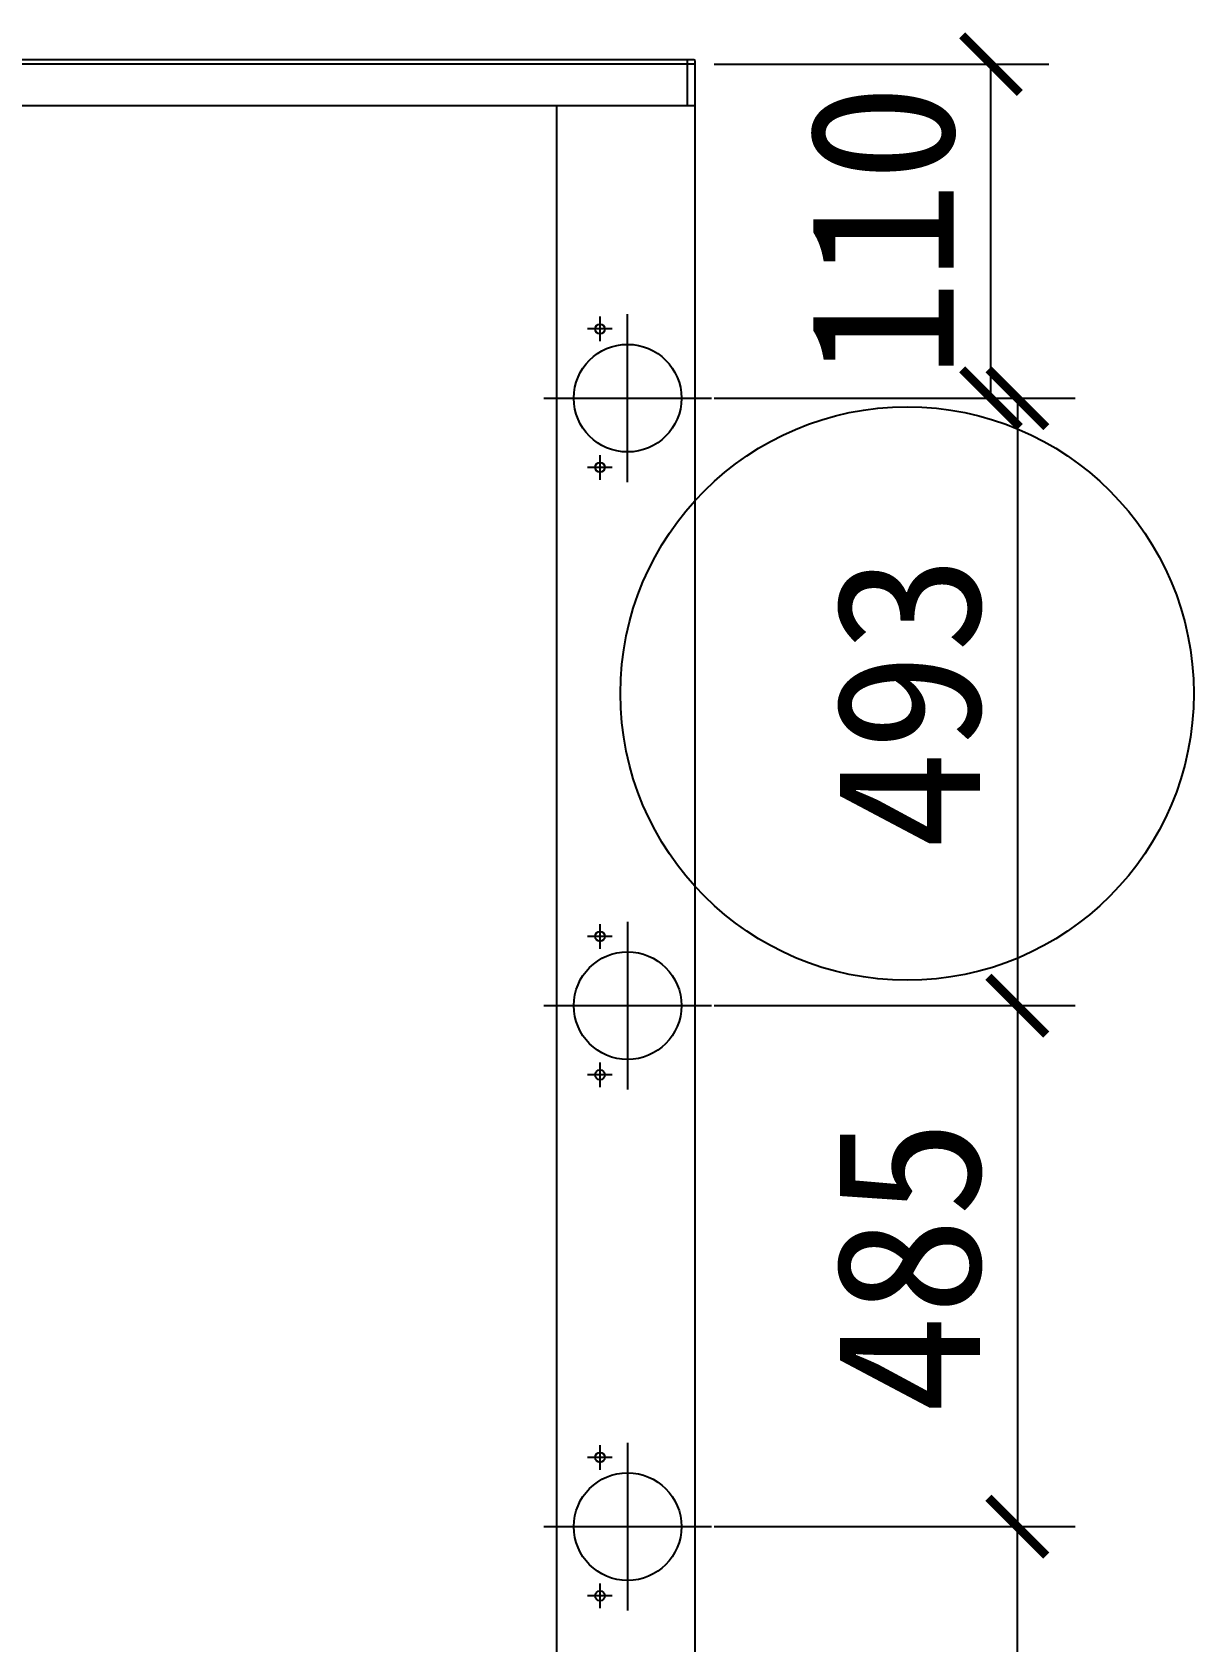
# Model space of a CAD drawing. Header units: millimetres. Extents: x -44117 to 256353, y -2095463 to 65325.
# Drawn here: x 115895.4 to 116096.6, y -873214.7 to -872936 of the extents above; entities that cross this region are included whole.
import ezdxf

# ---------------------------------------------------------------- set-up
doc = ezdxf.new("R2010")
doc.units = ezdxf.units.MM
doc.header["$LTSCALE"] = 10
doc.dimstyles.new('ISO-25', dxfattribs={"dimtxt": 2.5, "dimasz": 2.5, "dimexe": 1, "dimexo": 1, "dimtad": 1, "dimtxsty": 'Standard', "dimblk": 'ARCHTICK', "dimcen": 2.5, "dimadec": 0, "dimazin": 0, "dimtfac": 1, "dimtmove": 0, "dimatfit": 3, "dimfxl": 0, "dimarcsym": 0})

# ---------------------------------------------------------------- blocks, each defined once
blk = doc.blocks.new('_ArchTick')
at = {"color": 0, "linetype": 'ByBlock', "const_width": 0.15}
blk.add_lwpolyline([(-0.5, -0.5), (0.5, 0.5)], dxfattribs=at)
blk = doc.blocks.new('*D5648')
at = {"color": 0, "lineweight": -2}
for p, q in [((116013.55, -872941.56), (116071.47, -872941.56)), ((116061.47, -872999.4), (116061.47, -872941.56)), ((116013.55, -872999.4), (116071.47, -872999.4))]:
    blk.add_line(p, q, dxfattribs=at)
at = {"layer": 'Defpoints', "color": 0}
for p in [(115998.55, -872941.56), (116061.47, -872941.56), (115998.55, -872999.4)]:
    blk.add_point(p, dxfattribs=at)
at = {"color": 0, "lineweight": -2, "xscale": 10, "yscale": 10, "zscale": 10}
for p, rotation in [((116061.47, -872941.56), 90), ((116061.47, -872999.4), 270)]:
    blk.add_blockref('_ArchTick', p, dxfattribs=dict(at, rotation=rotation))
at = {"color": 0, "insert": (116042.72, -872970.48), "char_height": 25, "attachment_point": 5, "rotation": 90}
blk.add_mtext('110', dxfattribs=at)
blk = doc.blocks.new('*D5650')
at = {"color": 0, "lineweight": -2}
for p, q in [((116013.55, -873194.79), (116076.04, -873194.79)), ((116066.04, -873299.97), (116066.04, -873194.79)), ((116013.55, -873299.97), (116076.04, -873299.97))]:
    blk.add_line(p, q, dxfattribs=at)
at = {"layer": 'Defpoints', "color": 0}
for p in [(115998.55, -873194.79), (116066.04, -873194.79), (115998.55, -873299.97)]:
    blk.add_point(p, dxfattribs=at)
at = {"color": 0, "lineweight": -2, "xscale": 10, "yscale": 10, "zscale": 10}
for p, rotation in [((116066.04, -873194.79), 90), ((116066.04, -873299.97), 270)]:
    blk.add_blockref('_ArchTick', p, dxfattribs=dict(at, rotation=rotation))
at = {"color": 0, "insert": (116047.29, -873247.38), "char_height": 25, "attachment_point": 5, "rotation": 90}
blk.add_mtext('320', dxfattribs=at)
blk = doc.blocks.new('*D5651')
at = {"color": 0, "lineweight": -2}
for p, q in [((116013.55, -873104.58), (116076.04, -873104.58)), ((116066.04, -873104.58), (116066.04, -873194.79)), ((116013.55, -873194.79), (116076.04, -873194.79))]:
    blk.add_line(p, q, dxfattribs=at)
at = {"layer": 'Defpoints', "color": 0}
for p in [(115998.55, -873104.58), (115998.55, -873194.79), (116066.04, -873194.79)]:
    blk.add_point(p, dxfattribs=at)
at = {"color": 0, "lineweight": -2, "xscale": 10, "yscale": 10, "zscale": 10}
for p, rotation in [((116066.04, -873104.58), 90), ((116066.04, -873194.79), 270)]:
    blk.add_blockref('_ArchTick', p, dxfattribs=dict(at, rotation=rotation))
at = {"color": 0, "insert": (116047.29, -873149.68), "char_height": 25, "attachment_point": 5, "rotation": 90}
blk.add_mtext('485', dxfattribs=at)
blk = doc.blocks.new('*D5652')
at = {"color": 0, "lineweight": -2}
for p, q in [((116013.55, -872999.4), (116076.04, -872999.4)), ((116066.04, -872999.4), (116066.04, -873104.58)), ((116013.55, -873104.58), (116076.04, -873104.58))]:
    blk.add_line(p, q, dxfattribs=at)
at = {"layer": 'Defpoints', "color": 0}
for p in [(115998.55, -872999.4), (115998.55, -873104.58), (116066.04, -873104.58)]:
    blk.add_point(p, dxfattribs=at)
at = {"color": 0, "lineweight": -2, "xscale": 10, "yscale": 10, "zscale": 10}
for p, rotation in [((116066.04, -872999.4), 90), ((116066.04, -873104.58), 270)]:
    blk.add_blockref('_ArchTick', p, dxfattribs=dict(at, rotation=rotation))
at = {"color": 0, "insert": (116047.29, -873051.99), "char_height": 25, "attachment_point": 5, "rotation": 90}
blk.add_mtext('493', dxfattribs=at)
blk = doc.blocks.new('*D5680')
at = {"color": 0, "lineweight": -2}
for p, q in [((116013.55, -872941.56), (116071.47, -872941.56)), ((116061.47, -872999.4), (116061.47, -872941.56)), ((116013.55, -872999.4), (116071.47, -872999.4))]:
    blk.add_line(p, q, dxfattribs=at)
at = {"layer": 'Defpoints', "color": 0}
for p in [(115998.55, -872941.56), (116061.47, -872941.56), (115998.55, -872999.4)]:
    blk.add_point(p, dxfattribs=at)
at = {"color": 0, "lineweight": -2, "xscale": 10, "yscale": 10, "zscale": 10}
for p, rotation in [((116061.47, -872941.56), 90), ((116061.47, -872999.4), 270)]:
    blk.add_blockref('_ArchTick', p, dxfattribs=dict(at, rotation=rotation))
at = {"color": 0, "insert": (116042.72, -872970.48), "char_height": 25, "attachment_point": 5, "rotation": 90}
blk.add_mtext('110', dxfattribs=at)
blk = doc.blocks.new('*D5682')
at = {"color": 0, "lineweight": -2}
for p, q in [((116013.55, -873194.79), (116076.04, -873194.79)), ((116066.04, -873299.97), (116066.04, -873194.79)), ((116013.55, -873299.97), (116076.04, -873299.97))]:
    blk.add_line(p, q, dxfattribs=at)
at = {"layer": 'Defpoints', "color": 0}
for p in [(115998.55, -873194.79), (116066.04, -873194.79), (115998.55, -873299.97)]:
    blk.add_point(p, dxfattribs=at)
at = {"color": 0, "lineweight": -2, "xscale": 10, "yscale": 10, "zscale": 10}
for p, rotation in [((116066.04, -873194.79), 90), ((116066.04, -873299.97), 270)]:
    blk.add_blockref('_ArchTick', p, dxfattribs=dict(at, rotation=rotation))
at = {"color": 0, "insert": (116047.29, -873247.38), "char_height": 25, "attachment_point": 5, "rotation": 90}
blk.add_mtext('320', dxfattribs=at)
blk = doc.blocks.new('*D5683')
at = {"color": 0, "lineweight": -2}
for p, q in [((116013.55, -873104.58), (116076.04, -873104.58)), ((116066.04, -873104.58), (116066.04, -873194.79)), ((116013.55, -873194.79), (116076.04, -873194.79))]:
    blk.add_line(p, q, dxfattribs=at)
at = {"layer": 'Defpoints', "color": 0}
for p in [(115998.55, -873104.58), (115998.55, -873194.79), (116066.04, -873194.79)]:
    blk.add_point(p, dxfattribs=at)
at = {"color": 0, "lineweight": -2, "xscale": 10, "yscale": 10, "zscale": 10}
for p, rotation in [((116066.04, -873104.58), 90), ((116066.04, -873194.79), 270)]:
    blk.add_blockref('_ArchTick', p, dxfattribs=dict(at, rotation=rotation))
at = {"color": 0, "insert": (116047.29, -873149.68), "char_height": 25, "attachment_point": 5, "rotation": 90}
blk.add_mtext('485', dxfattribs=at)
blk = doc.blocks.new('*D5684')
at = {"color": 0, "lineweight": -2}
for p, q in [((116013.55, -872999.4), (116076.04, -872999.4)), ((116066.04, -872999.4), (116066.04, -873104.58)), ((116013.55, -873104.58), (116076.04, -873104.58))]:
    blk.add_line(p, q, dxfattribs=at)
at = {"layer": 'Defpoints', "color": 0}
for p in [(115998.55, -872999.4), (115998.55, -873104.58), (116066.04, -873104.58)]:
    blk.add_point(p, dxfattribs=at)
at = {"color": 0, "lineweight": -2, "xscale": 10, "yscale": 10, "zscale": 10}
for p, rotation in [((116066.04, -872999.4), 90), ((116066.04, -873104.58), 270)]:
    blk.add_blockref('_ArchTick', p, dxfattribs=dict(at, rotation=rotation))
at = {"color": 0, "insert": (116047.29, -873051.99), "char_height": 25, "attachment_point": 5, "rotation": 90}
blk.add_mtext('493', dxfattribs=at)
blk = doc.blocks.new('*D5695')
at = {"color": 0, "lineweight": -2}
for p, q in [((116013.55, -872941.56), (116071.47, -872941.56)), ((116061.47, -872999.4), (116061.47, -872941.56)), ((116013.55, -872999.4), (116071.47, -872999.4))]:
    blk.add_line(p, q, dxfattribs=at)
at = {"layer": 'Defpoints', "color": 0}
for p in [(115998.55, -872941.56), (116061.47, -872941.56), (115998.55, -872999.4)]:
    blk.add_point(p, dxfattribs=at)
at = {"color": 0, "lineweight": -2, "xscale": 10, "yscale": 10, "zscale": 10}
for p, rotation in [((116061.47, -872941.56), 90), ((116061.47, -872999.4), 270)]:
    blk.add_blockref('_ArchTick', p, dxfattribs=dict(at, rotation=rotation))
at = {"color": 0, "insert": (116042.72, -872970.48), "char_height": 25, "attachment_point": 5, "rotation": 90}
blk.add_mtext('110', dxfattribs=at)
blk = doc.blocks.new('*D5697')
at = {"color": 0, "lineweight": -2}
for p, q in [((116013.55, -873194.79), (116076.04, -873194.79)), ((116066.04, -873299.97), (116066.04, -873194.79)), ((116013.55, -873299.97), (116076.04, -873299.97))]:
    blk.add_line(p, q, dxfattribs=at)
at = {"layer": 'Defpoints', "color": 0}
for p in [(115998.55, -873194.79), (116066.04, -873194.79), (115998.55, -873299.97)]:
    blk.add_point(p, dxfattribs=at)
at = {"color": 0, "lineweight": -2, "xscale": 10, "yscale": 10, "zscale": 10}
for p, rotation in [((116066.04, -873194.79), 90), ((116066.04, -873299.97), 270)]:
    blk.add_blockref('_ArchTick', p, dxfattribs=dict(at, rotation=rotation))
at = {"color": 0, "insert": (116047.29, -873247.38), "char_height": 25, "attachment_point": 5, "rotation": 90}
blk.add_mtext('320', dxfattribs=at)
blk = doc.blocks.new('*D5698')
at = {"color": 0, "lineweight": -2}
for p, q in [((116013.55, -873104.58), (116076.04, -873104.58)), ((116066.04, -873104.58), (116066.04, -873194.79)), ((116013.55, -873194.79), (116076.04, -873194.79))]:
    blk.add_line(p, q, dxfattribs=at)
at = {"layer": 'Defpoints', "color": 0}
for p in [(115998.55, -873104.58), (115998.55, -873194.79), (116066.04, -873194.79)]:
    blk.add_point(p, dxfattribs=at)
at = {"color": 0, "lineweight": -2, "xscale": 10, "yscale": 10, "zscale": 10}
for p, rotation in [((116066.04, -873104.58), 90), ((116066.04, -873194.79), 270)]:
    blk.add_blockref('_ArchTick', p, dxfattribs=dict(at, rotation=rotation))
at = {"color": 0, "insert": (116047.29, -873149.68), "char_height": 25, "attachment_point": 5, "rotation": 90}
blk.add_mtext('485', dxfattribs=at)
blk = doc.blocks.new('*D5699')
at = {"color": 0, "lineweight": -2}
for p, q in [((116013.55, -872999.4), (116076.04, -872999.4)), ((116066.04, -872999.4), (116066.04, -873104.58)), ((116013.55, -873104.58), (116076.04, -873104.58))]:
    blk.add_line(p, q, dxfattribs=at)
at = {"layer": 'Defpoints', "color": 0}
for p in [(115998.55, -872999.4), (115998.55, -873104.58), (116066.04, -873104.58)]:
    blk.add_point(p, dxfattribs=at)
at = {"color": 0, "lineweight": -2, "xscale": 10, "yscale": 10, "zscale": 10}
for p, rotation in [((116066.04, -872999.4), 90), ((116066.04, -873104.58), 270)]:
    blk.add_blockref('_ArchTick', p, dxfattribs=dict(at, rotation=rotation))
at = {"color": 0, "insert": (116047.29, -873051.99), "char_height": 25, "attachment_point": 5, "rotation": 90}
blk.add_mtext('493', dxfattribs=at)
blk = doc.blocks.new('*D5710')
at = {"color": 0, "lineweight": -2}
for p, q in [((116013.55, -872941.56), (116071.47, -872941.56)), ((116061.47, -872999.4), (116061.47, -872941.56)), ((116013.55, -872999.4), (116071.47, -872999.4))]:
    blk.add_line(p, q, dxfattribs=at)
at = {"layer": 'Defpoints', "color": 0}
for p in [(115998.55, -872941.56), (116061.47, -872941.56), (115998.55, -872999.4)]:
    blk.add_point(p, dxfattribs=at)
at = {"color": 0, "lineweight": -2, "xscale": 10, "yscale": 10, "zscale": 10}
for p, rotation in [((116061.47, -872941.56), 90), ((116061.47, -872999.4), 270)]:
    blk.add_blockref('_ArchTick', p, dxfattribs=dict(at, rotation=rotation))
at = {"color": 0, "insert": (116042.72, -872970.48), "char_height": 25, "attachment_point": 5, "rotation": 90}
blk.add_mtext('110', dxfattribs=at)
blk = doc.blocks.new('*D5712')
at = {"color": 0, "lineweight": -2}
for p, q in [((116013.55, -873194.79), (116076.04, -873194.79)), ((116066.04, -873299.97), (116066.04, -873194.79)), ((116013.55, -873299.97), (116076.04, -873299.97))]:
    blk.add_line(p, q, dxfattribs=at)
at = {"layer": 'Defpoints', "color": 0}
for p in [(115998.55, -873194.79), (116066.04, -873194.79), (115998.55, -873299.97)]:
    blk.add_point(p, dxfattribs=at)
at = {"color": 0, "lineweight": -2, "xscale": 10, "yscale": 10, "zscale": 10}
for p, rotation in [((116066.04, -873194.79), 90), ((116066.04, -873299.97), 270)]:
    blk.add_blockref('_ArchTick', p, dxfattribs=dict(at, rotation=rotation))
at = {"color": 0, "insert": (116047.29, -873247.38), "char_height": 25, "attachment_point": 5, "rotation": 90}
blk.add_mtext('320', dxfattribs=at)
blk = doc.blocks.new('*D5713')
at = {"color": 0, "lineweight": -2}
for p, q in [((116013.55, -873104.58), (116076.04, -873104.58)), ((116066.04, -873104.58), (116066.04, -873194.79)), ((116013.55, -873194.79), (116076.04, -873194.79))]:
    blk.add_line(p, q, dxfattribs=at)
at = {"layer": 'Defpoints', "color": 0}
for p in [(115998.55, -873104.58), (115998.55, -873194.79), (116066.04, -873194.79)]:
    blk.add_point(p, dxfattribs=at)
at = {"color": 0, "lineweight": -2, "xscale": 10, "yscale": 10, "zscale": 10}
for p, rotation in [((116066.04, -873104.58), 90), ((116066.04, -873194.79), 270)]:
    blk.add_blockref('_ArchTick', p, dxfattribs=dict(at, rotation=rotation))
at = {"color": 0, "insert": (116047.29, -873149.68), "char_height": 25, "attachment_point": 5, "rotation": 90}
blk.add_mtext('485', dxfattribs=at)
blk = doc.blocks.new('*D5714')
at = {"color": 0, "lineweight": -2}
for p, q in [((116013.55, -872999.4), (116076.04, -872999.4)), ((116066.04, -872999.4), (116066.04, -873104.58)), ((116013.55, -873104.58), (116076.04, -873104.58))]:
    blk.add_line(p, q, dxfattribs=at)
at = {"layer": 'Defpoints', "color": 0}
for p in [(115998.55, -872999.4), (115998.55, -873104.58), (116066.04, -873104.58)]:
    blk.add_point(p, dxfattribs=at)
at = {"color": 0, "lineweight": -2, "xscale": 10, "yscale": 10, "zscale": 10}
for p, rotation in [((116066.04, -872999.4), 90), ((116066.04, -873104.58), 270)]:
    blk.add_blockref('_ArchTick', p, dxfattribs=dict(at, rotation=rotation))
at = {"color": 0, "insert": (116047.29, -873051.99), "char_height": 25, "attachment_point": 5, "rotation": 90}
blk.add_mtext('493', dxfattribs=at)
blk = doc.blocks.new('*D5725')
at = {"color": 0, "lineweight": -2}
for p, q in [((116013.55, -872941.56), (116071.47, -872941.56)), ((116061.47, -872999.4), (116061.47, -872941.56)), ((116013.55, -872999.4), (116071.47, -872999.4))]:
    blk.add_line(p, q, dxfattribs=at)
at = {"layer": 'Defpoints', "color": 0}
for p in [(115998.55, -872941.56), (116061.47, -872941.56), (115998.55, -872999.4)]:
    blk.add_point(p, dxfattribs=at)
at = {"color": 0, "lineweight": -2, "xscale": 10, "yscale": 10, "zscale": 10}
for p, rotation in [((116061.47, -872941.56), 90), ((116061.47, -872999.4), 270)]:
    blk.add_blockref('_ArchTick', p, dxfattribs=dict(at, rotation=rotation))
at = {"color": 0, "insert": (116042.72, -872970.48), "char_height": 25, "attachment_point": 5, "rotation": 90}
blk.add_mtext('110', dxfattribs=at)
blk = doc.blocks.new('*D5727')
at = {"color": 0, "lineweight": -2}
for p, q in [((116013.55, -873194.79), (116076.04, -873194.79)), ((116066.04, -873299.97), (116066.04, -873194.79)), ((116013.55, -873299.97), (116076.04, -873299.97))]:
    blk.add_line(p, q, dxfattribs=at)
at = {"layer": 'Defpoints', "color": 0}
for p in [(115998.55, -873194.79), (116066.04, -873194.79), (115998.55, -873299.97)]:
    blk.add_point(p, dxfattribs=at)
at = {"color": 0, "lineweight": -2, "xscale": 10, "yscale": 10, "zscale": 10}
for p, rotation in [((116066.04, -873194.79), 90), ((116066.04, -873299.97), 270)]:
    blk.add_blockref('_ArchTick', p, dxfattribs=dict(at, rotation=rotation))
at = {"color": 0, "insert": (116047.29, -873247.38), "char_height": 25, "attachment_point": 5, "rotation": 90}
blk.add_mtext('320', dxfattribs=at)
blk = doc.blocks.new('*D5728')
at = {"color": 0, "lineweight": -2}
for p, q in [((116013.55, -873104.58), (116076.04, -873104.58)), ((116066.04, -873104.58), (116066.04, -873194.79)), ((116013.55, -873194.79), (116076.04, -873194.79))]:
    blk.add_line(p, q, dxfattribs=at)
at = {"layer": 'Defpoints', "color": 0}
for p in [(115998.55, -873104.58), (115998.55, -873194.79), (116066.04, -873194.79)]:
    blk.add_point(p, dxfattribs=at)
at = {"color": 0, "lineweight": -2, "xscale": 10, "yscale": 10, "zscale": 10}
for p, rotation in [((116066.04, -873104.58), 90), ((116066.04, -873194.79), 270)]:
    blk.add_blockref('_ArchTick', p, dxfattribs=dict(at, rotation=rotation))
at = {"color": 0, "insert": (116047.29, -873149.68), "char_height": 25, "attachment_point": 5, "rotation": 90}
blk.add_mtext('485', dxfattribs=at)
blk = doc.blocks.new('*D5729')
at = {"color": 0, "lineweight": -2}
for p, q in [((116013.55, -872999.4), (116076.04, -872999.4)), ((116066.04, -872999.4), (116066.04, -873104.58)), ((116013.55, -873104.58), (116076.04, -873104.58))]:
    blk.add_line(p, q, dxfattribs=at)
at = {"layer": 'Defpoints', "color": 0}
for p in [(115998.55, -872999.4), (115998.55, -873104.58), (116066.04, -873104.58)]:
    blk.add_point(p, dxfattribs=at)
at = {"color": 0, "lineweight": -2, "xscale": 10, "yscale": 10, "zscale": 10}
for p, rotation in [((116066.04, -872999.4), 90), ((116066.04, -873104.58), 270)]:
    blk.add_blockref('_ArchTick', p, dxfattribs=dict(at, rotation=rotation))
at = {"color": 0, "insert": (116047.29, -873051.99), "char_height": 25, "attachment_point": 5, "rotation": 90}
blk.add_mtext('493', dxfattribs=at)
blk = doc.blocks.new('*D5740')
at = {"color": 0, "lineweight": -2}
for p, q in [((116013.55, -872941.56), (116071.47, -872941.56)), ((116061.47, -872999.4), (116061.47, -872941.56)), ((116013.55, -872999.4), (116071.47, -872999.4))]:
    blk.add_line(p, q, dxfattribs=at)
at = {"layer": 'Defpoints', "color": 0}
for p in [(115998.55, -872941.56), (116061.47, -872941.56), (115998.55, -872999.4)]:
    blk.add_point(p, dxfattribs=at)
at = {"color": 0, "lineweight": -2, "xscale": 10, "yscale": 10, "zscale": 10}
for p, rotation in [((116061.47, -872941.56), 90), ((116061.47, -872999.4), 270)]:
    blk.add_blockref('_ArchTick', p, dxfattribs=dict(at, rotation=rotation))
at = {"color": 0, "insert": (116042.72, -872970.48), "char_height": 25, "attachment_point": 5, "rotation": 90}
blk.add_mtext('110', dxfattribs=at)
blk = doc.blocks.new('*D5741')
at = {"color": 0, "lineweight": -2}
for p, q in [((116013.55, -873104.58), (116076.04, -873104.58)), ((116066.04, -873104.58), (116066.04, -873194.79)), ((116013.55, -873194.79), (116076.04, -873194.79))]:
    blk.add_line(p, q, dxfattribs=at)
at = {"layer": 'Defpoints', "color": 0}
for p in [(115998.55, -873104.58), (115998.55, -873194.79), (116066.04, -873194.79)]:
    blk.add_point(p, dxfattribs=at)
at = {"color": 0, "lineweight": -2, "xscale": 10, "yscale": 10, "zscale": 10}
for p, rotation in [((116066.04, -873104.58), 90), ((116066.04, -873194.79), 270)]:
    blk.add_blockref('_ArchTick', p, dxfattribs=dict(at, rotation=rotation))
at = {"color": 0, "insert": (116047.29, -873149.68), "char_height": 25, "attachment_point": 5, "rotation": 90}
blk.add_mtext('485', dxfattribs=at)
blk = doc.blocks.new('*D5742')
at = {"color": 0, "lineweight": -2}
for p, q in [((116013.55, -872999.4), (116076.04, -872999.4)), ((116066.04, -872999.4), (116066.04, -873104.58)), ((116013.55, -873104.58), (116076.04, -873104.58))]:
    blk.add_line(p, q, dxfattribs=at)
at = {"layer": 'Defpoints', "color": 0}
for p in [(115998.55, -872999.4), (115998.55, -873104.58), (116066.04, -873104.58)]:
    blk.add_point(p, dxfattribs=at)
at = {"color": 0, "lineweight": -2, "xscale": 10, "yscale": 10, "zscale": 10}
for p, rotation in [((116066.04, -872999.4), 90), ((116066.04, -873104.58), 270)]:
    blk.add_blockref('_ArchTick', p, dxfattribs=dict(at, rotation=rotation))
at = {"color": 0, "insert": (116047.29, -873051.99), "char_height": 25, "attachment_point": 5, "rotation": 90}
blk.add_mtext('493', dxfattribs=at)
blk = doc.blocks.new('*D5753')
at = {"color": 0, "lineweight": -2}
for p, q in [((116013.55, -872941.56), (116071.47, -872941.56)), ((116061.47, -872999.4), (116061.47, -872941.56)), ((116013.55, -872999.4), (116071.47, -872999.4))]:
    blk.add_line(p, q, dxfattribs=at)
at = {"layer": 'Defpoints', "color": 0}
for p in [(115998.55, -872941.56), (116061.47, -872941.56), (115998.55, -872999.4)]:
    blk.add_point(p, dxfattribs=at)
at = {"color": 0, "lineweight": -2, "xscale": 10, "yscale": 10, "zscale": 10}
for p, rotation in [((116061.47, -872941.56), 90), ((116061.47, -872999.4), 270)]:
    blk.add_blockref('_ArchTick', p, dxfattribs=dict(at, rotation=rotation))
at = {"color": 0, "insert": (116042.72, -872970.48), "char_height": 25, "attachment_point": 5, "rotation": 90}
blk.add_mtext('110', dxfattribs=at)
blk = doc.blocks.new('*D5754')
at = {"color": 0, "lineweight": -2}
for p, q in [((116013.55, -873104.58), (116076.04, -873104.58)), ((116066.04, -873104.58), (116066.04, -873194.79)), ((116013.55, -873194.79), (116076.04, -873194.79))]:
    blk.add_line(p, q, dxfattribs=at)
at = {"layer": 'Defpoints', "color": 0}
for p in [(115998.55, -873104.58), (115998.55, -873194.79), (116066.04, -873194.79)]:
    blk.add_point(p, dxfattribs=at)
at = {"color": 0, "lineweight": -2, "xscale": 10, "yscale": 10, "zscale": 10}
for p, rotation in [((116066.04, -873104.58), 90), ((116066.04, -873194.79), 270)]:
    blk.add_blockref('_ArchTick', p, dxfattribs=dict(at, rotation=rotation))
at = {"color": 0, "insert": (116047.29, -873149.68), "char_height": 25, "attachment_point": 5, "rotation": 90}
blk.add_mtext('485', dxfattribs=at)
blk = doc.blocks.new('*D5755')
at = {"color": 0, "lineweight": -2}
for p, q in [((116013.55, -872999.4), (116076.04, -872999.4)), ((116066.04, -872999.4), (116066.04, -873104.58)), ((116013.55, -873104.58), (116076.04, -873104.58))]:
    blk.add_line(p, q, dxfattribs=at)
at = {"layer": 'Defpoints', "color": 0}
for p in [(115998.55, -872999.4), (115998.55, -873104.58), (116066.04, -873104.58)]:
    blk.add_point(p, dxfattribs=at)
at = {"color": 0, "lineweight": -2, "xscale": 10, "yscale": 10, "zscale": 10}
for p, rotation in [((116066.04, -872999.4), 90), ((116066.04, -873104.58), 270)]:
    blk.add_blockref('_ArchTick', p, dxfattribs=dict(at, rotation=rotation))
at = {"color": 0, "insert": (116047.29, -873051.99), "char_height": 25, "attachment_point": 5, "rotation": 90}
blk.add_mtext('493', dxfattribs=at)
blk = doc.blocks.new('*D5766')
at = {"color": 0, "lineweight": -2}
for p, q in [((116013.55, -872941.56), (116071.47, -872941.56)), ((116061.47, -872999.4), (116061.47, -872941.56)), ((116013.55, -872999.4), (116071.47, -872999.4))]:
    blk.add_line(p, q, dxfattribs=at)
at = {"layer": 'Defpoints', "color": 0}
for p in [(115998.55, -872941.56), (116061.47, -872941.56), (115998.55, -872999.4)]:
    blk.add_point(p, dxfattribs=at)
at = {"color": 0, "lineweight": -2, "xscale": 10, "yscale": 10, "zscale": 10}
for p, rotation in [((116061.47, -872941.56), 90), ((116061.47, -872999.4), 270)]:
    blk.add_blockref('_ArchTick', p, dxfattribs=dict(at, rotation=rotation))
at = {"color": 0, "insert": (116042.72, -872970.48), "char_height": 25, "attachment_point": 5, "rotation": 90}
blk.add_mtext('110', dxfattribs=at)
blk = doc.blocks.new('*D5767')
at = {"color": 0, "lineweight": -2}
for p, q in [((116013.55, -873104.58), (116076.04, -873104.58)), ((116066.04, -873104.58), (116066.04, -873194.79)), ((116013.55, -873194.79), (116076.04, -873194.79))]:
    blk.add_line(p, q, dxfattribs=at)
at = {"layer": 'Defpoints', "color": 0}
for p in [(115998.55, -873104.58), (115998.55, -873194.79), (116066.04, -873194.79)]:
    blk.add_point(p, dxfattribs=at)
at = {"color": 0, "lineweight": -2, "xscale": 10, "yscale": 10, "zscale": 10}
for p, rotation in [((116066.04, -873104.58), 90), ((116066.04, -873194.79), 270)]:
    blk.add_blockref('_ArchTick', p, dxfattribs=dict(at, rotation=rotation))
at = {"color": 0, "insert": (116047.29, -873149.68), "char_height": 25, "attachment_point": 5, "rotation": 90}
blk.add_mtext('485', dxfattribs=at)
blk = doc.blocks.new('*D5768')
at = {"color": 0, "lineweight": -2}
for p, q in [((116013.55, -872999.4), (116076.04, -872999.4)), ((116066.04, -872999.4), (116066.04, -873104.58)), ((116013.55, -873104.58), (116076.04, -873104.58))]:
    blk.add_line(p, q, dxfattribs=at)
at = {"layer": 'Defpoints', "color": 0}
for p in [(115998.55, -872999.4), (115998.55, -873104.58), (116066.04, -873104.58)]:
    blk.add_point(p, dxfattribs=at)
at = {"color": 0, "lineweight": -2, "xscale": 10, "yscale": 10, "zscale": 10}
for p, rotation in [((116066.04, -872999.4), 90), ((116066.04, -873104.58), 270)]:
    blk.add_blockref('_ArchTick', p, dxfattribs=dict(at, rotation=rotation))
at = {"color": 0, "insert": (116047.29, -873051.99), "char_height": 25, "attachment_point": 5, "rotation": 90}
blk.add_mtext('493', dxfattribs=at)
blk = doc.blocks.new('*D5779')
at = {"color": 0, "lineweight": -2}
for p, q in [((116013.55, -872941.56), (116071.47, -872941.56)), ((116061.47, -872999.4), (116061.47, -872941.56)), ((116013.55, -872999.4), (116071.47, -872999.4))]:
    blk.add_line(p, q, dxfattribs=at)
at = {"layer": 'Defpoints', "color": 0}
for p in [(115998.55, -872941.56), (116061.47, -872941.56), (115998.55, -872999.4)]:
    blk.add_point(p, dxfattribs=at)
at = {"color": 0, "lineweight": -2, "xscale": 10, "yscale": 10, "zscale": 10}
for p, rotation in [((116061.47, -872941.56), 90), ((116061.47, -872999.4), 270)]:
    blk.add_blockref('_ArchTick', p, dxfattribs=dict(at, rotation=rotation))
at = {"color": 0, "insert": (116042.72, -872970.48), "char_height": 25, "attachment_point": 5, "rotation": 90}
blk.add_mtext('110', dxfattribs=at)
blk = doc.blocks.new('*D5780')
at = {"color": 0, "lineweight": -2}
for p, q in [((116013.55, -873104.58), (116076.04, -873104.58)), ((116066.04, -873104.58), (116066.04, -873194.79)), ((116013.55, -873194.79), (116076.04, -873194.79))]:
    blk.add_line(p, q, dxfattribs=at)
at = {"layer": 'Defpoints', "color": 0}
for p in [(115998.55, -873104.58), (115998.55, -873194.79), (116066.04, -873194.79)]:
    blk.add_point(p, dxfattribs=at)
at = {"color": 0, "lineweight": -2, "xscale": 10, "yscale": 10, "zscale": 10}
for p, rotation in [((116066.04, -873104.58), 90), ((116066.04, -873194.79), 270)]:
    blk.add_blockref('_ArchTick', p, dxfattribs=dict(at, rotation=rotation))
at = {"color": 0, "insert": (116047.29, -873149.68), "char_height": 25, "attachment_point": 5, "rotation": 90}
blk.add_mtext('485', dxfattribs=at)
blk = doc.blocks.new('*D5781')
at = {"color": 0, "lineweight": -2}
for p, q in [((116013.55, -872999.4), (116076.04, -872999.4)), ((116066.04, -872999.4), (116066.04, -873104.58)), ((116013.55, -873104.58), (116076.04, -873104.58))]:
    blk.add_line(p, q, dxfattribs=at)
at = {"layer": 'Defpoints', "color": 0}
for p in [(115998.55, -872999.4), (115998.55, -873104.58), (116066.04, -873104.58)]:
    blk.add_point(p, dxfattribs=at)
at = {"color": 0, "lineweight": -2, "xscale": 10, "yscale": 10, "zscale": 10}
for p, rotation in [((116066.04, -872999.4), 90), ((116066.04, -873104.58), 270)]:
    blk.add_blockref('_ArchTick', p, dxfattribs=dict(at, rotation=rotation))
at = {"color": 0, "insert": (116047.29, -873051.99), "char_height": 25, "attachment_point": 5, "rotation": 90}
blk.add_mtext('493', dxfattribs=at)
blk = doc.blocks.new('*D5792')
at = {"color": 0, "lineweight": -2}
for p, q in [((116013.55, -872941.56), (116071.47, -872941.56)), ((116061.47, -872999.4), (116061.47, -872941.56)), ((116013.55, -872999.4), (116071.47, -872999.4))]:
    blk.add_line(p, q, dxfattribs=at)
at = {"layer": 'Defpoints', "color": 0}
for p in [(115998.55, -872941.56), (116061.47, -872941.56), (115998.55, -872999.4)]:
    blk.add_point(p, dxfattribs=at)
at = {"color": 0, "lineweight": -2, "xscale": 10, "yscale": 10, "zscale": 10}
for p, rotation in [((116061.47, -872941.56), 90), ((116061.47, -872999.4), 270)]:
    blk.add_blockref('_ArchTick', p, dxfattribs=dict(at, rotation=rotation))
at = {"color": 0, "insert": (116042.72, -872970.48), "char_height": 25, "attachment_point": 5, "rotation": 90}
blk.add_mtext('110', dxfattribs=at)
blk = doc.blocks.new('*D5793')
at = {"color": 0, "lineweight": -2}
for p, q in [((116013.55, -873104.58), (116076.04, -873104.58)), ((116066.04, -873104.58), (116066.04, -873194.79)), ((116013.55, -873194.79), (116076.04, -873194.79))]:
    blk.add_line(p, q, dxfattribs=at)
at = {"layer": 'Defpoints', "color": 0}
for p in [(115998.55, -873104.58), (115998.55, -873194.79), (116066.04, -873194.79)]:
    blk.add_point(p, dxfattribs=at)
at = {"color": 0, "lineweight": -2, "xscale": 10, "yscale": 10, "zscale": 10}
for p, rotation in [((116066.04, -873104.58), 90), ((116066.04, -873194.79), 270)]:
    blk.add_blockref('_ArchTick', p, dxfattribs=dict(at, rotation=rotation))
at = {"color": 0, "insert": (116047.29, -873149.68), "char_height": 25, "attachment_point": 5, "rotation": 90}
blk.add_mtext('485', dxfattribs=at)
blk = doc.blocks.new('*D5794')
at = {"color": 0, "lineweight": -2}
for p, q in [((116013.55, -872999.4), (116076.04, -872999.4)), ((116066.04, -872999.4), (116066.04, -873104.58)), ((116013.55, -873104.58), (116076.04, -873104.58))]:
    blk.add_line(p, q, dxfattribs=at)
at = {"layer": 'Defpoints', "color": 0}
for p in [(115998.55, -872999.4), (115998.55, -873104.58), (116066.04, -873104.58)]:
    blk.add_point(p, dxfattribs=at)
at = {"color": 0, "lineweight": -2, "xscale": 10, "yscale": 10, "zscale": 10}
for p, rotation in [((116066.04, -872999.4), 90), ((116066.04, -873104.58), 270)]:
    blk.add_blockref('_ArchTick', p, dxfattribs=dict(at, rotation=rotation))
at = {"color": 0, "insert": (116047.29, -873051.99), "char_height": 25, "attachment_point": 5, "rotation": 90}
blk.add_mtext('493', dxfattribs=at)

msp = doc.modelspace()

# ---------------------------------------------------------------- linework, layer by layer
for p, q in [((116010.26399, -872941.55821), (115773.27043, -872941.55821)), ((116010.26399, -872941.55821), (115773.27043, -872941.55821)), ((116010.26399, -872941.55821), (115773.27043, -872941.55821)), ((116010.26399, -872941.55821), (115773.27043, -872941.55821)), ((116010.26399, -872941.55821), (115773.27043, -872941.55821)), ((116010.26399, -872941.55821), (115773.27043, -872941.55821)), ((116010.26399, -872941.55821), (115773.27043, -872941.55821)), ((116010.26399, -872941.55821), (115773.27043, -872941.55821)), ((116010.26399, -872941.55821), (115773.27043, -872941.55821)), ((116010.26399, -872941.55821), (115773.27043, -872941.55821)), ((116009.99771, -872940.81262), (115773.53671, -872940.81262)), ((116009.99771, -872940.81262), (115773.53671, -872940.81262)), ((116009.99771, -872940.81262), (115773.53671, -872940.81262)), ((116009.99771, -872940.81262), (115773.53671, -872940.81262)), ((116009.99771, -872940.81262), (115773.53671, -872940.81262)), ((116009.99771, -872940.81262), (115773.53671, -872940.81262)), ((116009.99771, -872940.81262), (115773.53671, -872940.81262)), ((116009.99771, -872940.81262), (115773.53671, -872940.81262)), ((116009.99771, -872940.81262), (115773.53671, -872940.81262)), ((116009.99771, -872940.81262), (115773.53671, -872940.81262)), ((116008.93257, -872948.80116), (116008.93257, -872940.81262)), ((116008.93257, -872948.80116), (116008.93257, -872940.81262)), ((116008.93257, -872948.80116), (116008.93257, -872940.81262)), ((116008.93257, -872948.80116), (116008.93257, -872940.81262)), ((116008.93257, -872948.80116), (116008.93257, -872940.81262)), ((116008.93257, -872948.80116), (116008.93257, -872940.81262)), ((116008.93257, -872948.80116), (116008.93257, -872940.81262)), ((116008.93257, -872948.80116), (116008.93257, -872940.81262)), ((116008.93257, -872948.80116), (116008.93257, -872940.81262)), ((116008.93257, -872948.80116), (116008.93257, -872940.81262)), ((116010.26399, -873358.28676), (116010.26399, -872941.0789)), ((116010.26399, -873358.28676), (116010.26399, -872941.0789)), ((116010.26399, -873358.28676), (116010.26399, -872941.0789)), ((116010.26399, -873358.28676), (116010.26399, -872941.0789)), ((116010.26399, -873358.28676), (116010.26399, -872941.0789)), ((116010.26399, -873358.28676), (116010.26399, -872941.0789)), ((116010.26399, -873358.28676), (116010.26399, -872941.0789)), ((116010.26399, -873358.28676), (116010.26399, -872941.0789)), ((116010.26399, -873358.28676), (116010.26399, -872941.0789)), ((116010.26399, -873358.28676), (116010.26399, -872941.0789)), ((116010.26399, -872948.80116), (115773.27043, -872948.80116)), ((116010.26399, -872948.80116), (115773.27043, -872948.80116)), ((116010.26399, -872948.80116), (115773.27043, -872948.80116)), ((116010.26399, -872948.80116), (115773.27043, -872948.80116)), ((116010.26399, -872948.80116), (115773.27043, -872948.80116)), ((116010.26399, -872948.80116), (115773.27043, -872948.80116)), ((116010.26399, -872948.80116), (115773.27043, -872948.80116)), ((116010.26399, -872948.80116), (115773.27043, -872948.80116)), ((116010.26399, -872948.80116), (115773.27043, -872948.80116)), ((116010.26399, -872948.80116), (115773.27043, -872948.80116)), ((115986.29835, -873350.56451), (115986.29835, -872948.80116)), ((115986.29835, -873350.56451), (115986.29835, -872948.80116)), ((115986.29835, -873350.56451), (115986.29835, -872948.80116)), ((115986.29835, -873350.56451), (115986.29835, -872948.80116)), ((115986.29835, -873350.56451), (115986.29835, -872948.80116)), ((115986.29835, -873350.56451), (115986.29835, -872948.80116)), ((115986.29835, -873350.56451), (115986.29835, -872948.80116)), ((115986.29835, -873350.56451), (115986.29835, -872948.80116)), ((115986.29835, -873350.56451), (115986.29835, -872948.80116)), ((115986.29835, -873350.56451), (115986.29835, -872948.80116)), ((115993.75433, -872985.28219), (115993.75433, -872989.54275)), ((115993.75433, -872985.28219), (115993.75433, -872989.54275)), ((115993.75433, -872985.28219), (115993.75433, -872989.54275)), ((115993.75433, -872985.28219), (115993.75433, -872989.54275)), ((115993.75433, -872985.28219), (115993.75433, -872989.54275)), ((115993.75433, -872985.28219), (115993.75433, -872989.54275)), ((115993.75433, -872985.28219), (115993.75433, -872989.54275)), ((115993.75433, -872985.28219), (115993.75433, -872989.54275)), ((115993.75433, -872985.28219), (115993.75433, -872989.54275)), ((115993.75433, -872985.28219), (115993.75433, -872989.54275)), ((115998.54746, -873013.91989), (115998.54746, -872984.87071)), ((115998.54746, -873013.91989), (115998.54746, -872984.87071)), ((115998.54746, -873013.91989), (115998.54746, -872984.87071)), ((115998.54746, -873013.91989), (115998.54746, -872984.87071)), ((115998.54746, -873013.91989), (115998.54746, -872984.87071)), ((115998.54746, -873013.91989), (115998.54746, -872984.87071)), ((115998.54746, -873013.91989), (115998.54746, -872984.87071)), ((115998.54746, -873013.91989), (115998.54746, -872984.87071)), ((115998.54746, -873013.91989), (115998.54746, -872984.87071)), ((115998.54746, -873013.91989), (115998.54746, -872984.87071)), ((115995.88461, -872987.41247), (115991.62405, -872987.41247)), ((115995.88461, -872987.41247), (115991.62405, -872987.41247)), ((115995.88461, -872987.41247), (115991.62405, -872987.41247)), ((115995.88461, -872987.41247), (115991.62405, -872987.41247)), ((115995.88461, -872987.41247), (115991.62405, -872987.41247)), ((115995.88461, -872987.41247), (115991.62405, -872987.41247)), ((115995.88461, -872987.41247), (115991.62405, -872987.41247)), ((115995.88461, -872987.41247), (115991.62405, -872987.41247)), ((115995.88461, -872987.41247), (115991.62405, -872987.41247)), ((115995.88461, -872987.41247), (115991.62405, -872987.41247)), ((115984.02287, -872999.3953), (116013.07205, -872999.3953)), ((115984.02287, -872999.3953), (116013.07205, -872999.3953)), ((115984.02287, -872999.3953), (116013.07205, -872999.3953)), ((115984.02287, -872999.3953), (116013.07205, -872999.3953)), ((115984.02287, -872999.3953), (116013.07205, -872999.3953)), ((115984.02287, -872999.3953), (116013.07205, -872999.3953)), ((115984.02287, -872999.3953), (116013.07205, -872999.3953)), ((115984.02287, -872999.3953), (116013.07205, -872999.3953)), ((115984.02287, -872999.3953), (116013.07205, -872999.3953)), ((115984.02287, -872999.3953), (116013.07205, -872999.3953)), ((115995.88461, -873011.37812), (115991.62405, -873011.37812)), ((115995.88461, -873011.37812), (115991.62405, -873011.37812)), ((115995.88461, -873011.37812), (115991.62405, -873011.37812)), ((115995.88461, -873011.37812), (115991.62405, -873011.37812)), ((115995.88461, -873011.37812), (115991.62405, -873011.37812)), ((115995.88461, -873011.37812), (115991.62405, -873011.37812)), ((115995.88461, -873011.37812), (115991.62405, -873011.37812)), ((115995.88461, -873011.37812), (115991.62405, -873011.37812)), ((115995.88461, -873011.37812), (115991.62405, -873011.37812)), ((115995.88461, -873011.37812), (115991.62405, -873011.37812)), ((115993.75433, -873009.24784), (115993.75433, -873013.50839)), ((115993.75433, -873009.24784), (115993.75433, -873013.50839)), ((115993.75433, -873009.24784), (115993.75433, -873013.50839)), ((115993.75433, -873009.24784), (115993.75433, -873013.50839)), ((115993.75433, -873009.24784), (115993.75433, -873013.50839)), ((115993.75433, -873009.24784), (115993.75433, -873013.50839)), ((115993.75433, -873009.24784), (115993.75433, -873013.50839)), ((115993.75433, -873009.24784), (115993.75433, -873013.50839)), ((115993.75433, -873009.24784), (115993.75433, -873013.50839)), ((115993.75433, -873009.24784), (115993.75433, -873013.50839)), ((115993.75433, -873090.46473), (115993.75433, -873094.72529)), ((115993.75433, -873090.46473), (115993.75433, -873094.72529)), ((115993.75433, -873090.46473), (115993.75433, -873094.72529)), ((115993.75433, -873090.46473), (115993.75433, -873094.72529)), ((115993.75433, -873090.46473), (115993.75433, -873094.72529)), ((115993.75433, -873090.46473), (115993.75433, -873094.72529)), ((115993.75433, -873090.46473), (115993.75433, -873094.72529)), ((115993.75433, -873090.46473), (115993.75433, -873094.72529)), ((115993.75433, -873090.46473), (115993.75433, -873094.72529)), ((115993.75433, -873090.46473), (115993.75433, -873094.72529)), ((115998.54746, -873090.05325), (115998.54746, -873119.10243)), ((115998.54746, -873090.05325), (115998.54746, -873119.10243)), ((115998.54746, -873090.05325), (115998.54746, -873119.10243)), ((115998.54746, -873090.05325), (115998.54746, -873119.10243)), ((115998.54746, -873090.05325), (115998.54746, -873119.10243)), ((115998.54746, -873090.05325), (115998.54746, -873119.10243)), ((115998.54746, -873090.05325), (115998.54746, -873119.10243)), ((115998.54746, -873090.05325), (115998.54746, -873119.10243)), ((115998.54746, -873090.05325), (115998.54746, -873119.10243)), ((115998.54746, -873090.05325), (115998.54746, -873119.10243)), ((115995.88461, -873092.59501), (115991.62405, -873092.59501)), ((115995.88461, -873092.59501), (115991.62405, -873092.59501)), ((115995.88461, -873092.59501), (115991.62405, -873092.59501)), ((115995.88461, -873092.59501), (115991.62405, -873092.59501)), ((115995.88461, -873092.59501), (115991.62405, -873092.59501)), ((115995.88461, -873092.59501), (115991.62405, -873092.59501)), ((115995.88461, -873092.59501), (115991.62405, -873092.59501)), ((115995.88461, -873092.59501), (115991.62405, -873092.59501)), ((115995.88461, -873092.59501), (115991.62405, -873092.59501)), ((115995.88461, -873092.59501), (115991.62405, -873092.59501)), ((115984.02287, -873104.57784), (116013.07205, -873104.57784)), ((115984.02287, -873104.57784), (116013.07205, -873104.57784)), ((115984.02287, -873104.57784), (116013.07205, -873104.57784)), ((115984.02287, -873104.57784), (116013.07205, -873104.57784)), ((115984.02287, -873104.57784), (116013.07205, -873104.57784)), ((115984.02287, -873104.57784), (116013.07205, -873104.57784)), ((115984.02287, -873104.57784), (116013.07205, -873104.57784)), ((115984.02287, -873104.57784), (116013.07205, -873104.57784)), ((115984.02287, -873104.57784), (116013.07205, -873104.57784)), ((115984.02287, -873104.57784), (116013.07205, -873104.57784)), ((115993.75433, -873114.43037), (115993.75433, -873118.69093)), ((115993.75433, -873114.43037), (115993.75433, -873118.69093)), ((115993.75433, -873114.43037), (115993.75433, -873118.69093)), ((115993.75433, -873114.43037), (115993.75433, -873118.69093)), ((115993.75433, -873114.43037), (115993.75433, -873118.69093)), ((115993.75433, -873114.43037), (115993.75433, -873118.69093)), ((115993.75433, -873114.43037), (115993.75433, -873118.69093)), ((115993.75433, -873114.43037), (115993.75433, -873118.69093)), ((115993.75433, -873114.43037), (115993.75433, -873118.69093)), ((115993.75433, -873114.43037), (115993.75433, -873118.69093)), ((115995.88461, -873116.56065), (115991.62405, -873116.56065)), ((115995.88461, -873116.56065), (115991.62405, -873116.56065)), ((115995.88461, -873116.56065), (115991.62405, -873116.56065)), ((115995.88461, -873116.56065), (115991.62405, -873116.56065)), ((115995.88461, -873116.56065), (115991.62405, -873116.56065)), ((115995.88461, -873116.56065), (115991.62405, -873116.56065)), ((115995.88461, -873116.56065), (115991.62405, -873116.56065)), ((115995.88461, -873116.56065), (115991.62405, -873116.56065)), ((115995.88461, -873116.56065), (115991.62405, -873116.56065)), ((115995.88461, -873116.56065), (115991.62405, -873116.56065)), ((115993.75433, -873180.67473), (115993.75433, -873184.93529)), ((115993.75433, -873180.67473), (115993.75433, -873184.93529)), ((115993.75433, -873180.67473), (115993.75433, -873184.93529)), ((115993.75433, -873180.67473), (115993.75433, -873184.93529)), ((115993.75433, -873180.67473), (115993.75433, -873184.93529)), ((115998.54746, -873180.26325), (115998.54746, -873209.31242)), ((115998.54746, -873180.26325), (115998.54746, -873209.31242)), ((115998.54746, -873180.26325), (115998.54746, -873209.31242)), ((115998.54746, -873180.26325), (115998.54746, -873209.31242)), ((115998.54746, -873180.26325), (115998.54746, -873209.31242)), ((115995.88461, -873182.80501), (115991.62405, -873182.80501)), ((115995.88461, -873182.80501), (115991.62405, -873182.80501)), ((115995.88461, -873182.80501), (115991.62405, -873182.80501)), ((115995.88461, -873182.80501), (115991.62405, -873182.80501)), ((115995.88461, -873182.80501), (115991.62405, -873182.80501)), ((115984.02287, -873194.78784), (116013.07205, -873194.78784)), ((115984.02287, -873194.78784), (116013.07205, -873194.78784)), ((115984.02287, -873194.78784), (116013.07205, -873194.78784)), ((115984.02287, -873194.78784), (116013.07205, -873194.78784)), ((115984.02287, -873194.78784), (116013.07205, -873194.78784)), ((115993.75433, -873204.64037), (115993.75433, -873208.90093)), ((115993.75433, -873204.64037), (115993.75433, -873208.90093)), ((115993.75433, -873204.64037), (115993.75433, -873208.90093)), ((115993.75433, -873204.64037), (115993.75433, -873208.90093)), ((115993.75433, -873204.64037), (115993.75433, -873208.90093)), ((115995.88461, -873206.77065), (115991.62405, -873206.77065)), ((115995.88461, -873206.77065), (115991.62405, -873206.77065)), ((115995.88461, -873206.77065), (115991.62405, -873206.77065)), ((115995.88461, -873206.77065), (115991.62405, -873206.77065)), ((115995.88461, -873206.77065), (115991.62405, -873206.77065))]:
    msp.add_line(p, q)
for centre, radius in [((115993.75433, -872987.41247), 0.85211), ((115993.75433, -872987.41247), 0.85211), ((115993.75433, -872987.41247), 0.85211), ((115993.75433, -872987.41247), 0.85211), ((115993.75433, -872987.41247), 0.85211), ((115993.75433, -872987.41247), 0.85211), ((115993.75433, -872987.41247), 0.85211), ((115993.75433, -872987.41247), 0.85211), ((115993.75433, -872987.41247), 0.85211), ((115993.75433, -872987.41247), 0.85211), ((115998.54746, -872999.3953), 9.31997), ((115998.54746, -872999.3953), 9.31997), ((115998.54746, -872999.3953), 9.31997), ((115998.54746, -872999.3953), 9.31997), ((115998.54746, -872999.3953), 9.31997), ((115998.54746, -872999.3953), 9.31997), ((115998.54746, -872999.3953), 9.31997), ((115998.54746, -872999.3953), 9.31997), ((115998.54746, -872999.3953), 9.31997), ((115998.54746, -872999.3953), 9.31997), ((115993.75433, -873011.37812), 0.85211), ((115993.75433, -873011.37812), 0.85211), ((115993.75433, -873011.37812), 0.85211), ((115993.75433, -873011.37812), 0.85211), ((115993.75433, -873011.37812), 0.85211), ((115993.75433, -873011.37812), 0.85211), ((115993.75433, -873011.37812), 0.85211), ((115993.75433, -873011.37812), 0.85211), ((115993.75433, -873011.37812), 0.85211), ((115993.75433, -873011.37812), 0.85211), ((115993.75433, -873092.59501), 0.85211), ((115993.75433, -873092.59501), 0.85211), ((115993.75433, -873092.59501), 0.85211), ((115993.75433, -873092.59501), 0.85211), ((115993.75433, -873092.59501), 0.85211), ((115993.75433, -873092.59501), 0.85211), ((115993.75433, -873092.59501), 0.85211), ((115993.75433, -873092.59501), 0.85211), ((115993.75433, -873092.59501), 0.85211), ((115993.75433, -873092.59501), 0.85211), ((115998.54746, -873104.57784), 9.31997), ((115998.54746, -873104.57784), 9.31997), ((115998.54746, -873104.57784), 9.31997), ((115998.54746, -873104.57784), 9.31997), ((115998.54746, -873104.57784), 9.31997), ((115998.54746, -873104.57784), 9.31997), ((115998.54746, -873104.57784), 9.31997), ((115998.54746, -873104.57784), 9.31997), ((115998.54746, -873104.57784), 9.31997), ((115998.54746, -873104.57784), 9.31997), ((115993.75433, -873116.56065), 0.85211), ((115993.75433, -873116.56065), 0.85211), ((115993.75433, -873116.56065), 0.85211), ((115993.75433, -873116.56065), 0.85211), ((115993.75433, -873116.56065), 0.85211), ((115993.75433, -873116.56065), 0.85211), ((115993.75433, -873116.56065), 0.85211), ((115993.75433, -873116.56065), 0.85211), ((115993.75433, -873116.56065), 0.85211), ((115993.75433, -873116.56065), 0.85211), ((115993.75433, -873182.80501), 0.85211), ((115993.75433, -873182.80501), 0.85211), ((115993.75433, -873182.80501), 0.85211), ((115993.75433, -873182.80501), 0.85211), ((115993.75433, -873182.80501), 0.85211), ((115998.54746, -873194.78784), 9.31997), ((115998.54746, -873194.78784), 9.31997), ((115998.54746, -873194.78784), 9.31997), ((115998.54746, -873194.78784), 9.31997), ((115998.54746, -873194.78784), 9.31997), ((115993.75433, -873206.77065), 0.85211), ((115993.75433, -873206.77065), 0.85211), ((115993.75433, -873206.77065), 0.85211), ((115993.75433, -873206.77065), 0.85211), ((115993.75433, -873206.77065), 0.85211)]:
    msp.add_circle(centre, radius)
at = {"color": 1}
msp.add_circle((116046.9443, -873050.53675), 49.6434, dxfattribs=at)
msp.add_circle((116046.9443, -873050.53675), 49.6434, dxfattribs=at)
msp.add_circle((116046.9443, -873050.53675), 49.6434, dxfattribs=at)
msp.add_circle((116046.9443, -873050.53675), 49.6434, dxfattribs=at)
msp.add_circle((116046.9443, -873050.53675), 49.6434, dxfattribs=at)
msp.add_circle((116046.9443, -873050.53675), 49.6434, dxfattribs=at)
msp.add_circle((116046.9443, -873050.53675), 49.6434, dxfattribs=at)
msp.add_circle((116046.9443, -873050.53675), 49.6434, dxfattribs=at)
msp.add_circle((116046.9443, -873050.53675), 49.6434, dxfattribs=at)
msp.add_circle((116046.9443, -873050.53675), 49.6434, dxfattribs=at)
msp.add_arc((116009.99771, -872941.0789), 0.26628, 0, 90)
msp.add_arc((116009.99771, -872941.0789), 0.26628, 0, 90)
msp.add_arc((116009.99771, -872941.0789), 0.26628, 0, 90)
msp.add_arc((116009.99771, -872941.0789), 0.26628, 0, 90)
msp.add_arc((116009.99771, -872941.0789), 0.26628, 0, 90)
msp.add_arc((116009.99771, -872941.0789), 0.26628, 0, 90)
msp.add_arc((116009.99771, -872941.0789), 0.26628, 0, 90)
msp.add_arc((116009.99771, -872941.0789), 0.26628, 0, 90)
msp.add_arc((116009.99771, -872941.0789), 0.26628, 0, 90)
msp.add_arc((116009.99771, -872941.0789), 0.26628, 0, 90)

# ---------------------------------------------------------------- dimensions: what is measured, and where the dimension line sits
for picture in ['*D5648', '*D5680', '*D5695', '*D5710', '*D5725', '*D5740', '*D5753', '*D5766', '*D5779', '*D5792']:
    dim = msp.add_linear_dim(base=(116061.4726, -872941.55821), p1=(115998.54746, -872999.3953), p2=(115998.54746, -872941.55821), angle=90, text='110', dimstyle='ISO-25', override={"dimscale": 10, "dimasz": 1, "dimexo": 1.5, "dimtxsty": 'Standard'})
    dim.commit()
    dim.dimension.update_dxf_attribs({"geometry": picture, "text_midpoint": (116061.4726, -872970.47675), "dimtype": 160})
for base, p1, p2, text, picture, middle in [((116066.04406, -873104.57784), (115998.54746, -872999.3953), (115998.54746, -873104.57784), '493', '*D5652', (116047.29406, -873051.98657)), ((116066.04406, -873104.57784), (115998.54746, -872999.3953), (115998.54746, -873104.57784), '493', '*D5684', (116047.29406, -873051.98657)), ((116066.04406, -873104.57784), (115998.54746, -872999.3953), (115998.54746, -873104.57784), '493', '*D5699', (116047.29406, -873051.98657)), ((116066.04406, -873104.57784), (115998.54746, -872999.3953), (115998.54746, -873104.57784), '493', '*D5714', (116047.29406, -873051.98657)), ((116066.04406, -873104.57784), (115998.54746, -872999.3953), (115998.54746, -873104.57784), '493', '*D5729', (116047.29406, -873051.98657)), ((116066.04406, -873104.57784), (115998.54746, -872999.3953), (115998.54746, -873104.57784), '493', '*D5742', (116047.29406, -873051.98657)), ((116066.04406, -873104.57784), (115998.54746, -872999.3953), (115998.54746, -873104.57784), '493', '*D5755', (116047.29406, -873051.98657)), ((116066.04406, -873104.57784), (115998.54746, -872999.3953), (115998.54746, -873104.57784), '493', '*D5768', (116047.29406, -873051.98657)), ((116066.04406, -873104.57784), (115998.54746, -872999.3953), (115998.54746, -873104.57784), '493', '*D5781', (116047.29406, -873051.98657)), ((116066.04406, -873104.57784), (115998.54746, -872999.3953), (115998.54746, -873104.57784), '493', '*D5794', (116047.29406, -873051.98657)), ((116066.04406, -873194.78783), (115998.54746, -873104.57784), (115998.54746, -873194.78783), '485', '*D5651', (116047.29406, -873149.68284)), ((116066.04406, -873194.78783), (115998.54746, -873104.57784), (115998.54746, -873194.78783), '485', '*D5683', (116047.29406, -873149.68284)), ((116066.04406, -873194.78783), (115998.54746, -873104.57784), (115998.54746, -873194.78783), '485', '*D5698', (116047.29406, -873149.68284)), ((116066.04406, -873194.78783), (115998.54746, -873104.57784), (115998.54746, -873194.78783), '485', '*D5713', (116047.29406, -873149.68284)), ((116066.04406, -873194.78783), (115998.54746, -873104.57784), (115998.54746, -873194.78783), '485', '*D5728', (116047.29406, -873149.68284)), ((116066.04406, -873194.78783), (115998.54746, -873104.57784), (115998.54746, -873194.78783), '485', '*D5741', (116047.29406, -873149.68284)), ((116066.04406, -873194.78783), (115998.54746, -873104.57784), (115998.54746, -873194.78783), '485', '*D5754', (116047.29406, -873149.68284)), ((116066.04406, -873194.78783), (115998.54746, -873104.57784), (115998.54746, -873194.78783), '485', '*D5767', (116047.29406, -873149.68284)), ((116066.04406, -873194.78783), (115998.54746, -873104.57784), (115998.54746, -873194.78783), '485', '*D5780', (116047.29406, -873149.68284)), ((116066.04406, -873194.78783), (115998.54746, -873104.57784), (115998.54746, -873194.78783), '485', '*D5793', (116047.29406, -873149.68284)), ((116066.04406, -873194.78784), (115998.54746, -873299.97036), (115998.54746, -873194.78784), '320', '*D5650', (116047.29406, -873247.3791)), ((116066.04406, -873194.78784), (115998.54746, -873299.97036), (115998.54746, -873194.78784), '320', '*D5682', (116047.29406, -873247.3791)), ((116066.04406, -873194.78784), (115998.54746, -873299.97036), (115998.54746, -873194.78784), '320', '*D5697', (116047.29406, -873247.3791)), ((116066.04406, -873194.78784), (115998.54746, -873299.97036), (115998.54746, -873194.78784), '320', '*D5712', (116047.29406, -873247.3791)), ((116066.04406, -873194.78784), (115998.54746, -873299.97036), (115998.54746, -873194.78784), '320', '*D5727', (116047.29406, -873247.3791))]:
    dim = msp.add_linear_dim(base=base, p1=p1, p2=p2, angle=90, text=text, dimstyle='ISO-25', override={"dimscale": 10, "dimasz": 1, "dimexo": 1.5, "dimtxsty": 'Standard'})
    dim.commit()
    dim.dimension.update_dxf_attribs({"geometry": picture, "text_midpoint": middle})

doc.saveas('drawing.dxf')
